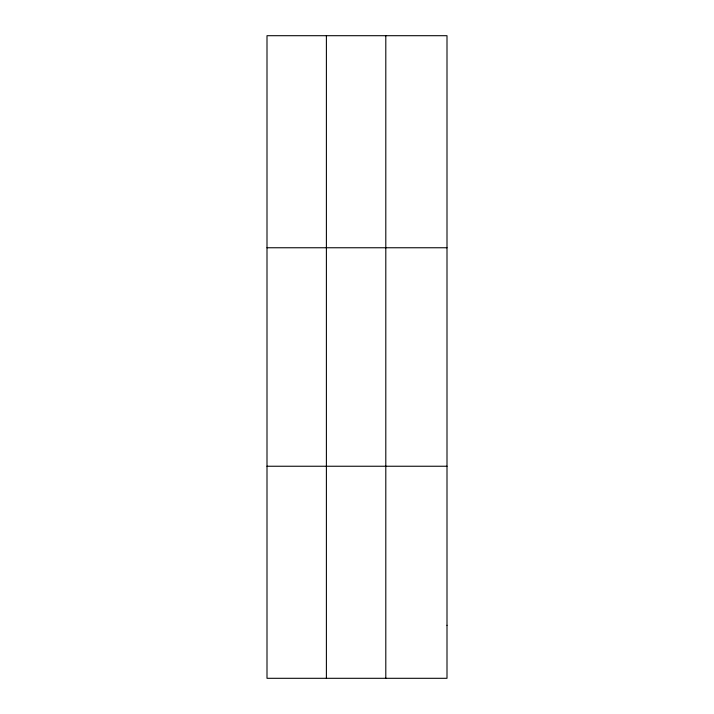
<?xml version="1.0" encoding="UTF-8"?>
<svg xmlns="http://www.w3.org/2000/svg" width="714" height="714" viewBox="0 0 714 714"><rect width="100%" height="100%" fill="white"/><g stroke="black" fill="none" stroke-linecap="round" stroke-linejoin="round"><path stroke-width="1.07" d="M326.396 35.7L326.396 678.3M385.801 35.7L385.801 678.3M267 247.758L447 247.758M267 466.242L447 466.242M447 625.285L447 678.3L267 678.3L267 35.7L447 35.7L447 625.285"/></g></svg>
